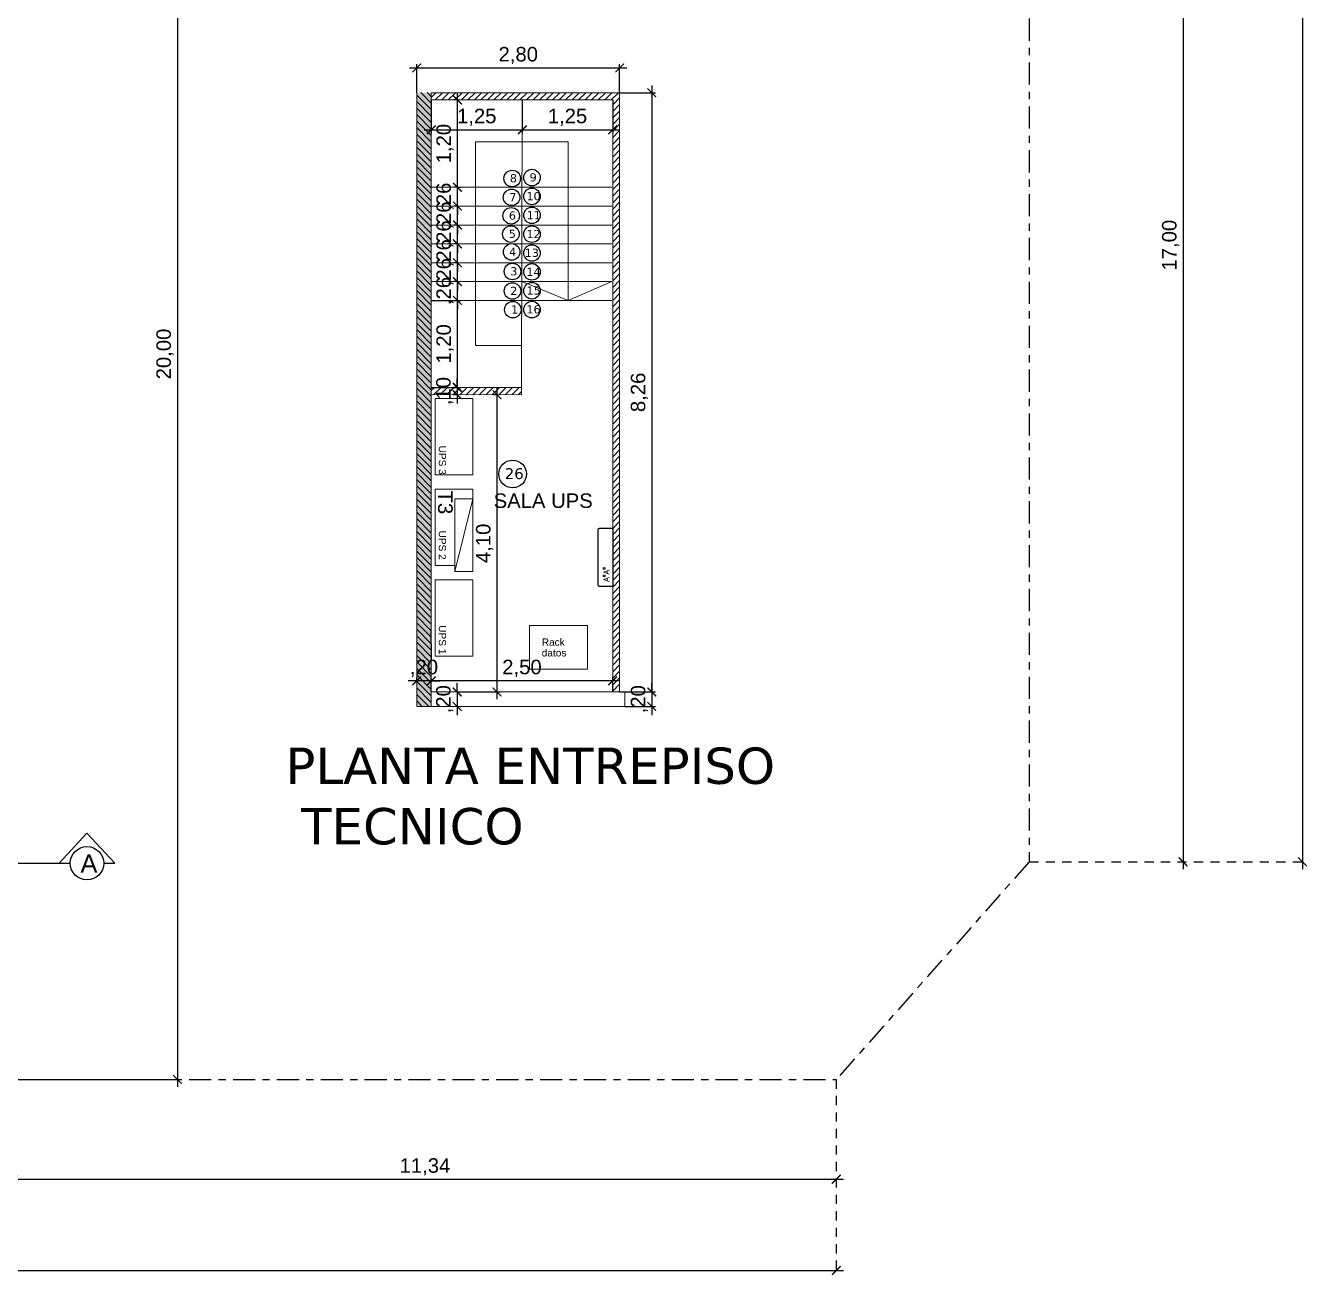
# Model space of a CAD drawing. Header units: metres. Extents: x 1166 to 1459, y -137 to 62.
# Drawn here: x 1323.34 to 1341.01, y -40.62 to -23.39 of the extents above; entities that cross this region are included whole.
import ezdxf

# ---------------------------------------------------------------- set-up
doc = ezdxf.new("R2010")
doc.units = ezdxf.units.M
doc.header["$LTSCALE"] = 0.508
doc.header["$PDMODE"] = 1
doc.header["$PDSIZE"] = -2
doc.linetypes.add('ACAD_ISO10W100', pattern=[18, 12, -3, 0, -3])
doc.linetypes.add('HIDDEN', pattern=[0.375, 0.25, -0.125])
doc.layers.get('0').update_dxf_attribs({"color": 9})
doc.layers.get('Defpoints').update_dxf_attribs({"color": 9})
for name, color, linetype in [('1-EJES', 9, 'ACAD_ISO10W100'), ('2-Corte', 9, 'Continuous'), ('2-texto', 9, 'Continuous'), ('3-muros', 9, 'Continuous'), ('3-tabiques', 9, 'Continuous'), ('3-VISTA', 9, 'Continuous'), ('4-carpinterias', 9, 'Continuous'), ('8-cotas-100', 9, 'Continuous'), ('9-Hatch', 9, 'Continuous'), ('a-aacond', 9, 'Continuous'), ('arq mobiliario 0.9', 9, 'Continuous'), ('instalación', 9, 'Continuous')]:
    doc.layers.add(name, color=color, linetype=linetype)
doc.styles.add('ARIAL', font='arial.ttf', dxfattribs={"width": 1.15, "oblique": 10})
doc.styles.add('ROMANS', font='romans')
doc.styles.add('swiss', font='swissel.ttf')
doc.dimstyles.new('dim-100', dxfattribs={"dimtxt": 0.2, "dimasz": 0.12, "dimexe": 0.05, "dimexo": 0, "dimgap": 0.05, "dimtad": 1, "dimzin": 4, "dimtxsty": 'swiss', "dimblk": 'ARCHTICK', "dimcen": 0.5, "dimdle": 0.1, "dimclrd": 256, "dimclre": 252, "dimclrt": 256, "dimadec": 0, "dimazin": 0, "dimtfac": 1, "dimtix": 1, "dimtmove": 2, "dimatfit": 3, "dimldrblk": 'OPEN30', "dimfxl": 0.05, "dimtolj": 1, "dimtzin": 0, "dimarcsym": 0})
pattern_1 = [(45, (48.577096, -38.60829), (-0.0449012806, 0.0449012806), [])]

# ---------------------------------------------------------------- blocks, each defined once
blk = doc.blocks.new('_ARCHTICK')
at = {"color": 0, "linetype": 'ByBlock', "const_width": 0.15}
blk.add_lwpolyline([(-0.5, -0.5), (0.5, 0.5)], dxfattribs=at)
blk = doc.blocks.new('*D19')
at = {"layer": '8-cotas-100', "linetype": 'Continuous', "lineweight": -2, "transparency": 16777216}
blk.add_line((1325.432, -17.817), (1325.432, -38.017), dxfattribs=at)
at = {"layer": '8-cotas-100', "color": 252, "linetype": 'Continuous', "lineweight": -2, "transparency": 16777216}
for p, q in [((1323.174, -17.917), (1325.482, -17.917)), ((1323.174, -37.917), (1325.482, -37.917))]:
    blk.add_line(p, q, dxfattribs=at)
at = {"layer": 'Defpoints', "color": 0, "linetype": 'Continuous', "transparency": 16777216}
for p in [(1323.174, -17.917), (1323.174, -37.917), (1325.432, -37.917)]:
    blk.add_point(p, dxfattribs=at)
at = {"layer": '8-cotas-100', "linetype": 'Continuous', "lineweight": -2, "transparency": 16777216, "xscale": 0.12, "yscale": 0.12, "zscale": 0.12}
for p, rotation in [((1325.432, -17.917), 90), ((1325.432, -37.917), 270)]:
    blk.add_blockref('_ARCHTICK', p, dxfattribs=dict(at, rotation=rotation))
at = {"layer": '8-cotas-100', "linetype": 'Continuous', "lineweight": 0, "transparency": 16777216, "insert": (1325.26, -27.917), "char_height": 0.2, "attachment_point": 5, "rotation": 90, "style": 'swiss'}
blk.add_mtext('\\A1;20,00', dxfattribs=at)
blk = doc.blocks.new('_Open30')
at = {"color": 0, "linetype": 'ByBlock', "lineweight": -2}
for p, q in [((-1, 0.27), (0, 0)), ((0, 0), (-1, -0.27)), ((0, 0), (-1, 0))]:
    blk.add_line(p, q, dxfattribs=at)
blk = doc.blocks.new('*D200')
at = {"layer": '8-cotas-100', "linetype": 'Continuous', "lineweight": -2, "transparency": 16777216}
blk.add_line((1339.295, -17.817), (1339.295, -35.017), dxfattribs=at)
at = {"layer": '8-cotas-100', "color": 252, "linetype": 'HIDDEN', "lineweight": -2, "transparency": 16777216}
for p, q in [((1337.194, -17.917), (1339.345, -17.917)), ((1337.174, -34.917), (1339.345, -34.917))]:
    blk.add_line(p, q, dxfattribs=at)
at = {"layer": 'Defpoints', "color": 0, "linetype": 'Continuous', "transparency": 16777216}
for p in [(1337.194, -17.917), (1337.174, -34.917), (1339.295, -34.917)]:
    blk.add_point(p, dxfattribs=at)
at = {"layer": '8-cotas-100', "linetype": 'Continuous', "lineweight": -2, "transparency": 16777216, "xscale": 0.12, "yscale": 0.12, "zscale": 0.12}
for p, rotation in [((1339.295, -17.917), 90), ((1339.295, -34.917), 270)]:
    blk.add_blockref('_ARCHTICK', p, dxfattribs=dict(at, rotation=rotation))
at = {"layer": '8-cotas-100', "linetype": 'Continuous', "lineweight": 0, "transparency": 16777216, "insert": (1339.123, -26.417), "char_height": 0.2, "attachment_point": 5, "rotation": 90, "style": 'swiss'}
blk.add_mtext('\\A1;17,00', dxfattribs=at)
blk = doc.blocks.new('*D211')
at = {"layer": '8-cotas-100', "color": 252, "linetype": 'HIDDEN', "lineweight": -2, "transparency": 16777216}
for p, q in [((1323.174, -37.917), (1323.174, -39.343)), ((1334.514, -37.917), (1334.514, -39.343))]:
    blk.add_line(p, q, dxfattribs=at)
at = {"layer": '8-cotas-100', "linetype": 'Continuous', "lineweight": -2, "transparency": 16777216}
blk.add_line((1323.074, -39.293), (1334.614, -39.293), dxfattribs=at)
at = {"layer": 'Defpoints', "color": 0, "linetype": 'Continuous', "transparency": 16777216}
for p in [(1323.174, -37.917), (1334.514, -37.917), (1334.514, -39.293)]:
    blk.add_point(p, dxfattribs=at)
at = {"layer": '8-cotas-100', "linetype": 'Continuous', "lineweight": -2, "transparency": 16777216, "xscale": 0.12, "yscale": 0.12, "zscale": 0.12, "rotation": 180}
blk.add_blockref('_ARCHTICK', (1323.174, -39.293), dxfattribs=at)
at = {"layer": '8-cotas-100', "linetype": 'Continuous', "lineweight": -2, "transparency": 16777216, "xscale": 0.12, "yscale": 0.12, "zscale": 0.12}
blk.add_blockref('_ARCHTICK', (1334.514, -39.293), dxfattribs=at)
at = {"layer": '8-cotas-100', "linetype": 'Continuous', "lineweight": 0, "transparency": 16777216, "insert": (1328.844, -39.122), "char_height": 0.2, "attachment_point": 5, "style": 'swiss'}
blk.add_mtext('\\A1;11,34', dxfattribs=at)
blk = doc.blocks.new('*D275')
at = {"layer": '8-cotas-100', "color": 252, "linetype": 'HIDDEN', "lineweight": -2, "transparency": 16777216}
for p, q in [((1239.593, -37.917), (1239.593, -40.601)), ((1334.514, -37.917), (1334.514, -40.601))]:
    blk.add_line(p, q, dxfattribs=at)
at = {"layer": '8-cotas-100', "lineweight": -2, "transparency": 16777216}
blk.add_line((1239.493, -40.551), (1334.614, -40.551), dxfattribs=at)
at = {"layer": 'Defpoints', "color": 0, "transparency": 16777216}
for p in [(1239.593, -37.917), (1334.514, -37.917), (1334.514, -40.551)]:
    blk.add_point(p, dxfattribs=at)
at = {"layer": '8-cotas-100', "lineweight": -2, "transparency": 16777216, "xscale": 0.12, "yscale": 0.12, "zscale": 0.12, "rotation": 180}
blk.add_blockref('_ARCHTICK', (1239.593, -40.551), dxfattribs=at)
at = {"layer": '8-cotas-100', "lineweight": -2, "transparency": 16777216, "xscale": 0.12, "yscale": 0.12, "zscale": 0.12}
blk.add_blockref('_ARCHTICK', (1334.514, -40.551), dxfattribs=at)
at = {"layer": '8-cotas-100', "lineweight": 0, "transparency": 16777216, "insert": (1287.053, -40.379), "char_height": 0.2, "attachment_point": 5, "style": 'swiss'}
blk.add_mtext('\\A1;94,92', dxfattribs=at)
blk = doc.blocks.new('*D312')
at = {"layer": '8-cotas-100', "lineweight": -2, "transparency": 16777216}
blk.add_line((1331.532, -32.422), (1328.831, -32.422), dxfattribs=at)
at = {"layer": '8-cotas-100', "color": 252, "lineweight": -2, "transparency": 16777216}
for p, q in [((1328.931, -32.576), (1328.931, -32.372)), ((1331.432, -32.576), (1331.432, -32.372))]:
    blk.add_line(p, q, dxfattribs=at)
at = {"layer": 'Defpoints', "color": 0, "transparency": 16777216}
for p in [(1328.931, -32.422), (1328.931, -32.576), (1331.432, -32.576)]:
    blk.add_point(p, dxfattribs=at)
at = {"layer": '8-cotas-100', "lineweight": -2, "transparency": 16777216, "xscale": 0.12, "yscale": 0.12, "zscale": 0.12, "rotation": 180}
blk.add_blockref('_ARCHTICK', (1328.931, -32.422), dxfattribs=at)
at = {"layer": '8-cotas-100', "lineweight": -2, "transparency": 16777216, "xscale": 0.12, "yscale": 0.12, "zscale": 0.12}
blk.add_blockref('_ARCHTICK', (1331.432, -32.422), dxfattribs=at)
at = {"layer": '8-cotas-100', "lineweight": 0, "transparency": 16777216, "insert": (1330.181, -32.25), "char_height": 0.2, "attachment_point": 5, "style": 'swiss'}
blk.add_mtext('\\A1;2,50', dxfattribs=at)
blk = doc.blocks.new('*D313')
at = {"layer": '3-VISTA', "lineweight": -2, "transparency": 16777216}
for p, q in [((1328.731, -32.422), (1328.611, -32.422)), ((1328.931, -32.422), (1328.731, -32.422)), ((1328.931, -32.422), (1329.051, -32.422))]:
    blk.add_line(p, q, dxfattribs=at)
at = {"layer": '3-VISTA', "color": 252, "lineweight": -2, "transparency": 16777216}
for p, q in [((1328.731, -32.422), (1328.731, -32.372)), ((1328.931, -32.422), (1328.931, -32.372))]:
    blk.add_line(p, q, dxfattribs=at)
at = {"layer": 'Defpoints', "color": 0, "transparency": 16777216}
for p in [(1328.731, -32.422), (1328.731, -32.422), (1328.931, -32.422)]:
    blk.add_point(p, dxfattribs=at)
at = {"layer": '3-VISTA', "lineweight": -2, "transparency": 16777216, "xscale": 0.12, "yscale": 0.12, "zscale": 0.12}
blk.add_blockref('_ARCHTICK', (1328.731, -32.422), dxfattribs=at)
at = {"layer": '3-VISTA', "lineweight": -2, "transparency": 16777216, "xscale": 0.12, "yscale": 0.12, "zscale": 0.12, "rotation": 180}
blk.add_blockref('_ARCHTICK', (1328.931, -32.422), dxfattribs=at)
at = {"layer": '3-VISTA', "lineweight": 0, "transparency": 16777216, "insert": (1328.831, -32.25), "char_height": 0.2, "attachment_point": 5, "style": 'swiss'}
blk.add_mtext('\\A1;,20', dxfattribs=at)
blk = doc.blocks.new('*D329')
at = {"layer": '8-cotas-100', "color": 252, "lineweight": -2, "transparency": 16777216}
for p, q in [((1331.528, -24.316), (1332.021, -24.316)), ((1331.529, -32.576), (1332.021, -32.576))]:
    blk.add_line(p, q, dxfattribs=at)
at = {"layer": '8-cotas-100', "lineweight": -2, "transparency": 16777216}
blk.add_line((1331.971, -24.216), (1331.971, -32.676), dxfattribs=at)
at = {"layer": 'Defpoints', "color": 0, "transparency": 16777216}
for p in [(1331.528, -24.316), (1331.529, -32.576), (1331.971, -32.576)]:
    blk.add_point(p, dxfattribs=at)
at = {"layer": '8-cotas-100', "lineweight": -2, "transparency": 16777216, "xscale": 0.12, "yscale": 0.12, "zscale": 0.12}
for p, rotation in [((1331.971, -24.316), 90), ((1331.971, -32.576), 270)]:
    blk.add_blockref('_ARCHTICK', p, dxfattribs=dict(at, rotation=rotation))
at = {"layer": '8-cotas-100', "transparency": 16777216, "insert": (1331.8, -28.446), "char_height": 0.2, "attachment_point": 5, "rotation": 90, "style": 'swiss'}
blk.add_mtext('\\A1;8,26', dxfattribs=at)
blk = doc.blocks.new('*D330')
at = {"layer": '8-cotas-100', "lineweight": -2, "transparency": 16777216}
for p, q in [((1331.971, -32.576), (1331.971, -32.456)), ((1331.971, -32.576), (1331.971, -32.776)), ((1331.971, -32.776), (1331.971, -32.896))]:
    blk.add_line(p, q, dxfattribs=at)
at = {"layer": '8-cotas-100', "color": 252, "lineweight": -2, "transparency": 16777216}
for p, q in [((1331.601, -32.576), (1332.021, -32.576)), ((1331.601, -32.776), (1332.021, -32.776))]:
    blk.add_line(p, q, dxfattribs=at)
at = {"layer": 'Defpoints', "color": 0, "transparency": 16777216}
for p in [(1331.601, -32.576), (1331.601, -32.776), (1331.971, -32.776)]:
    blk.add_point(p, dxfattribs=at)
at = {"layer": '8-cotas-100', "lineweight": -2, "transparency": 16777216, "xscale": 0.12, "yscale": 0.12, "zscale": 0.12}
for p, rotation in [((1331.971, -32.576), 270), ((1331.971, -32.776), 90)]:
    blk.add_blockref('_ARCHTICK', p, dxfattribs=dict(at, rotation=rotation))
at = {"layer": '8-cotas-100', "transparency": 16777216, "insert": (1331.8, -32.676), "char_height": 0.2, "attachment_point": 5, "rotation": 90, "style": 'swiss'}
blk.add_mtext('\\A1;,20', dxfattribs=at)
blk = doc.blocks.new('SPLIT')
blk.add_lwpolyline([(-0.015, -0.35), (-0.185, -0.35, -0.414214), (-0.2, -0.335), (-0.2, 0.435, -0.414214), (-0.185, 0.45), (-0.015, 0.45, -0.414214), (0, 0.435), (0, -0.335, -0.414214)], format="xyb", close=True)
at = {"color": 2, "style": 'ROMANS'}
blk.add_text('A%%DA%%D', height=0.08, rotation=90, dxfattribs=at).set_placement((-0.051, -0.288))
blk = doc.blocks.new('*D342')
at = {"layer": '8-cotas-100', "color": 252, "lineweight": -2, "transparency": 16777216}
for p, q in [((1328.931, -24.415), (1328.931, -24.877)), ((1330.186, -24.416), (1330.186, -24.877))]:
    blk.add_line(p, q, dxfattribs=at)
at = {"layer": '8-cotas-100', "lineweight": -2, "transparency": 16777216}
blk.add_line((1328.831, -24.827), (1330.286, -24.827), dxfattribs=at)
at = {"layer": 'Defpoints', "color": 0, "transparency": 16777216}
for p in [(1328.931, -24.415), (1330.186, -24.416), (1330.186, -24.827)]:
    blk.add_point(p, dxfattribs=at)
at = {"layer": '8-cotas-100', "lineweight": -2, "transparency": 16777216, "xscale": 0.12, "yscale": 0.12, "zscale": 0.12, "rotation": 180}
blk.add_blockref('_ARCHTICK', (1328.931, -24.827), dxfattribs=at)
at = {"layer": '8-cotas-100', "lineweight": -2, "transparency": 16777216, "xscale": 0.12, "yscale": 0.12, "zscale": 0.12}
blk.add_blockref('_ARCHTICK', (1330.186, -24.827), dxfattribs=at)
at = {"layer": '8-cotas-100', "transparency": 16777216, "insert": (1329.558, -24.655), "char_height": 0.2, "attachment_point": 5, "style": 'swiss'}
blk.add_mtext('\\A1;1,25', dxfattribs=at)
blk = doc.blocks.new('*D343')
at = {"layer": '8-cotas-100', "color": 252, "lineweight": -2, "transparency": 16777216}
for p, q in [((1330.186, -24.416), (1330.186, -24.877)), ((1331.432, -24.415), (1331.432, -24.877))]:
    blk.add_line(p, q, dxfattribs=at)
at = {"layer": '8-cotas-100', "lineweight": -2, "transparency": 16777216}
blk.add_line((1330.086, -24.827), (1331.532, -24.827), dxfattribs=at)
at = {"layer": 'Defpoints', "color": 0, "transparency": 16777216}
for p in [(1330.186, -24.416), (1331.432, -24.415), (1331.432, -24.827)]:
    blk.add_point(p, dxfattribs=at)
at = {"layer": '8-cotas-100', "lineweight": -2, "transparency": 16777216, "xscale": 0.12, "yscale": 0.12, "zscale": 0.12, "rotation": 180}
blk.add_blockref('_ARCHTICK', (1330.186, -24.827), dxfattribs=at)
at = {"layer": '8-cotas-100', "lineweight": -2, "transparency": 16777216, "xscale": 0.12, "yscale": 0.12, "zscale": 0.12}
blk.add_blockref('_ARCHTICK', (1331.432, -24.827), dxfattribs=at)
at = {"layer": '8-cotas-100', "transparency": 16777216, "insert": (1330.809, -24.655), "char_height": 0.2, "attachment_point": 5, "style": 'swiss'}
blk.add_mtext('\\A1;1,25', dxfattribs=at)
blk = doc.blocks.new('*D344')
at = {"layer": '8-cotas-100', "color": 252, "lineweight": -2, "transparency": 16777216}
for p, q in [((1328.931, -27.179), (1329.342, -27.179)), ((1328.931, -28.377), (1329.342, -28.377))]:
    blk.add_line(p, q, dxfattribs=at)
at = {"layer": '8-cotas-100', "lineweight": -2, "transparency": 16777216}
blk.add_line((1329.292, -28.477), (1329.292, -27.079), dxfattribs=at)
at = {"layer": 'Defpoints', "color": 0, "transparency": 16777216}
for p in [(1328.931, -27.179), (1329.292, -27.179), (1328.931, -28.377)]:
    blk.add_point(p, dxfattribs=at)
at = {"layer": '8-cotas-100', "lineweight": -2, "transparency": 16777216, "xscale": 0.12, "yscale": 0.12, "zscale": 0.12}
for p, rotation in [((1329.292, -27.179), 90), ((1329.292, -28.377), 270)]:
    blk.add_blockref('_ARCHTICK', p, dxfattribs=dict(at, rotation=rotation))
at = {"layer": '8-cotas-100', "transparency": 16777216, "insert": (1329.12, -27.778), "char_height": 0.2, "attachment_point": 5, "rotation": 90, "style": 'swiss'}
blk.add_mtext('\\A1;1,20', dxfattribs=at)
blk = doc.blocks.new('*D345')
at = {"layer": '8-cotas-100', "lineweight": -2, "transparency": 16777216}
for p, q in [((1329.292, -26.919), (1329.292, -26.799)), ((1329.292, -27.179), (1329.292, -26.919)), ((1329.292, -27.179), (1329.292, -27.299))]:
    blk.add_line(p, q, dxfattribs=at)
at = {"layer": '8-cotas-100', "color": 252, "lineweight": -2, "transparency": 16777216}
for p, q in [((1329.292, -26.919), (1329.242, -26.919)), ((1328.931, -27.179), (1329.342, -27.179))]:
    blk.add_line(p, q, dxfattribs=at)
at = {"layer": 'Defpoints', "color": 0, "transparency": 16777216}
for p in [(1329.292, -26.919), (1329.292, -26.919), (1328.931, -27.179)]:
    blk.add_point(p, dxfattribs=at)
at = {"layer": '8-cotas-100', "lineweight": -2, "transparency": 16777216, "xscale": 0.12, "yscale": 0.12, "zscale": 0.12}
for p, rotation in [((1329.292, -26.919), 270), ((1329.292, -27.179), 90)]:
    blk.add_blockref('_ARCHTICK', p, dxfattribs=dict(at, rotation=rotation))
at = {"layer": '8-cotas-100', "transparency": 16777216, "insert": (1329.12, -27.049), "char_height": 0.2, "attachment_point": 5, "rotation": 90, "style": 'swiss'}
blk.add_mtext('\\A1;,26', dxfattribs=at)
blk = doc.blocks.new('*D346')
at = {"layer": '8-cotas-100', "color": 252, "lineweight": -2, "transparency": 16777216}
for p, q in [((1329.292, -26.659), (1329.242, -26.659)), ((1329.292, -26.919), (1329.242, -26.919))]:
    blk.add_line(p, q, dxfattribs=at)
at = {"layer": '8-cotas-100', "lineweight": -2, "transparency": 16777216}
for p, q in [((1329.292, -26.659), (1329.292, -26.539)), ((1329.292, -26.919), (1329.292, -26.659)), ((1329.292, -26.919), (1329.292, -27.039))]:
    blk.add_line(p, q, dxfattribs=at)
at = {"layer": 'Defpoints', "color": 0, "transparency": 16777216}
for p in [(1329.292, -26.659), (1329.292, -26.659), (1329.292, -26.919)]:
    blk.add_point(p, dxfattribs=at)
at = {"layer": '8-cotas-100', "lineweight": -2, "transparency": 16777216, "xscale": 0.12, "yscale": 0.12, "zscale": 0.12}
for p, rotation in [((1329.292, -26.659), 270), ((1329.292, -26.919), 90)]:
    blk.add_blockref('_ARCHTICK', p, dxfattribs=dict(at, rotation=rotation))
at = {"layer": '8-cotas-100', "transparency": 16777216, "insert": (1329.12, -26.789), "char_height": 0.2, "attachment_point": 5, "rotation": 90, "style": 'swiss'}
blk.add_mtext('\\A1;,26', dxfattribs=at)
blk = doc.blocks.new('*D347')
at = {"layer": '8-cotas-100', "lineweight": -2, "transparency": 16777216}
for p, q in [((1329.292, -26.399), (1329.292, -26.279)), ((1329.292, -26.659), (1329.292, -26.399)), ((1329.292, -26.659), (1329.292, -26.779))]:
    blk.add_line(p, q, dxfattribs=at)
at = {"layer": '8-cotas-100', "color": 252, "lineweight": -2, "transparency": 16777216}
for p, q in [((1329.292, -26.399), (1329.242, -26.399)), ((1329.292, -26.659), (1329.242, -26.659))]:
    blk.add_line(p, q, dxfattribs=at)
at = {"layer": 'Defpoints', "color": 0, "transparency": 16777216}
for p in [(1329.292, -26.399), (1329.292, -26.399), (1329.292, -26.659)]:
    blk.add_point(p, dxfattribs=at)
at = {"layer": '8-cotas-100', "lineweight": -2, "transparency": 16777216, "xscale": 0.12, "yscale": 0.12, "zscale": 0.12}
for p, rotation in [((1329.292, -26.399), 270), ((1329.292, -26.659), 90)]:
    blk.add_blockref('_ARCHTICK', p, dxfattribs=dict(at, rotation=rotation))
at = {"layer": '8-cotas-100', "transparency": 16777216, "insert": (1329.12, -26.529), "char_height": 0.2, "attachment_point": 5, "rotation": 90, "style": 'swiss'}
blk.add_mtext('\\A1;,26', dxfattribs=at)
blk = doc.blocks.new('*D348')
at = {"layer": '8-cotas-100', "color": 252, "lineweight": -2, "transparency": 16777216}
for p, q in [((1329.292, -26.139), (1329.242, -26.139)), ((1329.292, -26.399), (1329.242, -26.399))]:
    blk.add_line(p, q, dxfattribs=at)
at = {"layer": '8-cotas-100', "lineweight": -2, "transparency": 16777216}
for p, q in [((1329.292, -26.139), (1329.292, -26.019)), ((1329.292, -26.399), (1329.292, -26.139)), ((1329.292, -26.399), (1329.292, -26.519))]:
    blk.add_line(p, q, dxfattribs=at)
at = {"layer": 'Defpoints', "color": 0, "transparency": 16777216}
for p in [(1329.292, -26.139), (1329.292, -26.139), (1329.292, -26.399)]:
    blk.add_point(p, dxfattribs=at)
at = {"layer": '8-cotas-100', "lineweight": -2, "transparency": 16777216, "xscale": 0.12, "yscale": 0.12, "zscale": 0.12}
for p, rotation in [((1329.292, -26.139), 270), ((1329.292, -26.399), 90)]:
    blk.add_blockref('_ARCHTICK', p, dxfattribs=dict(at, rotation=rotation))
at = {"layer": '8-cotas-100', "transparency": 16777216, "insert": (1329.12, -26.269), "char_height": 0.2, "attachment_point": 5, "rotation": 90, "style": 'swiss'}
blk.add_mtext('\\A1;,26', dxfattribs=at)
blk = doc.blocks.new('*D349')
at = {"layer": '8-cotas-100', "lineweight": -2, "transparency": 16777216}
for p, q in [((1329.292, -25.879), (1329.292, -25.759)), ((1329.292, -26.139), (1329.292, -25.879)), ((1329.292, -26.139), (1329.292, -26.259))]:
    blk.add_line(p, q, dxfattribs=at)
at = {"layer": '8-cotas-100', "color": 252, "lineweight": -2, "transparency": 16777216}
for p, q in [((1329.292, -25.879), (1329.242, -25.879)), ((1329.292, -26.139), (1329.242, -26.139))]:
    blk.add_line(p, q, dxfattribs=at)
at = {"layer": 'Defpoints', "color": 0, "transparency": 16777216}
for p in [(1329.292, -25.879), (1329.292, -25.879), (1329.292, -26.139)]:
    blk.add_point(p, dxfattribs=at)
at = {"layer": '8-cotas-100', "lineweight": -2, "transparency": 16777216, "xscale": 0.12, "yscale": 0.12, "zscale": 0.12}
for p, rotation in [((1329.292, -25.879), 270), ((1329.292, -26.139), 90)]:
    blk.add_blockref('_ARCHTICK', p, dxfattribs=dict(at, rotation=rotation))
at = {"layer": '8-cotas-100', "transparency": 16777216, "insert": (1329.12, -26.009), "char_height": 0.2, "attachment_point": 5, "rotation": 90, "style": 'swiss'}
blk.add_mtext('\\A1;,26', dxfattribs=at)
blk = doc.blocks.new('*D350')
at = {"layer": '8-cotas-100', "color": 252, "lineweight": -2, "transparency": 16777216}
for p, q in [((1329.292, -25.619), (1329.242, -25.619)), ((1329.292, -25.879), (1329.242, -25.879))]:
    blk.add_line(p, q, dxfattribs=at)
at = {"layer": '8-cotas-100', "lineweight": -2, "transparency": 16777216}
for p, q in [((1329.292, -25.619), (1329.292, -25.499)), ((1329.292, -25.879), (1329.292, -25.619)), ((1329.292, -25.879), (1329.292, -25.999))]:
    blk.add_line(p, q, dxfattribs=at)
at = {"layer": 'Defpoints', "color": 0, "transparency": 16777216}
for p in [(1329.292, -25.619), (1329.292, -25.619), (1329.292, -25.879)]:
    blk.add_point(p, dxfattribs=at)
at = {"layer": '8-cotas-100', "lineweight": -2, "transparency": 16777216, "xscale": 0.12, "yscale": 0.12, "zscale": 0.12}
for p, rotation in [((1329.292, -25.619), 270), ((1329.292, -25.879), 90)]:
    blk.add_blockref('_ARCHTICK', p, dxfattribs=dict(at, rotation=rotation))
at = {"layer": '8-cotas-100', "transparency": 16777216, "insert": (1329.12, -25.749), "char_height": 0.2, "attachment_point": 5, "rotation": 90, "style": 'swiss'}
blk.add_mtext('\\A1;,26', dxfattribs=at)
blk = doc.blocks.new('*D351')
at = {"layer": '8-cotas-100', "lineweight": -2, "transparency": 16777216}
blk.add_line((1329.292, -25.719), (1329.292, -24.315), dxfattribs=at)
at = {"layer": '8-cotas-100', "color": 252, "lineweight": -2, "transparency": 16777216}
for p, q in [((1329.292, -24.415), (1329.242, -24.415)), ((1329.292, -25.619), (1329.342, -25.619))]:
    blk.add_line(p, q, dxfattribs=at)
at = {"layer": 'Defpoints', "color": 0, "transparency": 16777216}
for p in [(1329.292, -24.415), (1329.292, -24.415), (1329.292, -25.619)]:
    blk.add_point(p, dxfattribs=at)
at = {"layer": '8-cotas-100', "lineweight": -2, "transparency": 16777216, "xscale": 0.12, "yscale": 0.12, "zscale": 0.12}
for p, rotation in [((1329.292, -24.415), 90), ((1329.292, -25.619), 270)]:
    blk.add_blockref('_ARCHTICK', p, dxfattribs=dict(at, rotation=rotation))
at = {"layer": '8-cotas-100', "transparency": 16777216, "insert": (1329.12, -25.017), "char_height": 0.2, "attachment_point": 5, "rotation": 90, "style": 'swiss'}
blk.add_mtext('\\A1;1,20', dxfattribs=at)
blk = doc.blocks.new('*D352')
at = {"layer": '8-cotas-100', "lineweight": -2, "transparency": 16777216}
for p, q in [((1329.288, -28.378), (1329.288, -28.258)), ((1329.288, -28.378), (1329.288, -28.478)), ((1329.288, -28.478), (1329.288, -28.598))]:
    blk.add_line(p, q, dxfattribs=at)
at = {"layer": '8-cotas-100', "color": 252, "lineweight": -2, "transparency": 16777216}
for p, q in [((1329.288, -28.378), (1329.238, -28.378)), ((1329.288, -28.478), (1329.238, -28.478))]:
    blk.add_line(p, q, dxfattribs=at)
at = {"layer": 'Defpoints', "color": 0, "transparency": 16777216}
for p in [(1329.288, -28.378), (1329.288, -28.478), (1329.288, -28.478)]:
    blk.add_point(p, dxfattribs=at)
at = {"layer": '8-cotas-100', "lineweight": -2, "transparency": 16777216, "xscale": 0.12, "yscale": 0.12, "zscale": 0.12}
for p, rotation in [((1329.288, -28.378), 270), ((1329.288, -28.478), 90)]:
    blk.add_blockref('_ARCHTICK', p, dxfattribs=dict(at, rotation=rotation))
at = {"layer": '8-cotas-100', "transparency": 16777216, "insert": (1329.116, -28.428), "char_height": 0.2, "attachment_point": 5, "rotation": 90, "style": 'swiss'}
blk.add_mtext('\\A1;,10', dxfattribs=at)
blk = doc.blocks.new('*D353')
at = {"layer": '8-cotas-100', "lineweight": -2, "transparency": 16777216}
blk.add_line((1329.837, -28.378), (1329.837, -32.676), dxfattribs=at)
at = {"layer": '8-cotas-100', "color": 252, "lineweight": -2, "transparency": 16777216}
for p, q in [((1329.837, -28.478), (1329.787, -28.478)), ((1329.288, -32.576), (1329.887, -32.576))]:
    blk.add_line(p, q, dxfattribs=at)
at = {"layer": 'Defpoints', "color": 0, "transparency": 16777216}
for p in [(1329.837, -28.478), (1329.288, -32.576), (1329.837, -32.576)]:
    blk.add_point(p, dxfattribs=at)
at = {"layer": '8-cotas-100', "lineweight": -2, "transparency": 16777216, "xscale": 0.12, "yscale": 0.12, "zscale": 0.12}
for p, rotation in [((1329.837, -28.478), 90), ((1329.837, -32.576), 270)]:
    blk.add_blockref('_ARCHTICK', p, dxfattribs=dict(at, rotation=rotation))
at = {"layer": '8-cotas-100', "transparency": 16777216, "insert": (1329.666, -30.527), "char_height": 0.2, "attachment_point": 5, "rotation": 90, "style": 'swiss'}
blk.add_mtext('\\A1;4,10', dxfattribs=at)
blk = doc.blocks.new('*D354')
at = {"layer": '8-cotas-100', "lineweight": -2, "transparency": 16777216}
for p, q in [((1329.288, -32.576), (1329.288, -32.456)), ((1329.288, -32.576), (1329.288, -32.776)), ((1329.288, -32.776), (1329.288, -32.896))]:
    blk.add_line(p, q, dxfattribs=at)
at = {"layer": '8-cotas-100', "color": 252, "lineweight": -2, "transparency": 16777216}
for p, q in [((1329.288, -32.576), (1329.338, -32.576)), ((1329.288, -32.776), (1329.338, -32.776))]:
    blk.add_line(p, q, dxfattribs=at)
at = {"layer": 'Defpoints', "color": 0, "transparency": 16777216}
for p in [(1329.288, -32.576), (1329.288, -32.776), (1329.288, -32.776)]:
    blk.add_point(p, dxfattribs=at)
at = {"layer": '8-cotas-100', "lineweight": -2, "transparency": 16777216, "xscale": 0.12, "yscale": 0.12, "zscale": 0.12}
for p, rotation in [((1329.288, -32.576), 270), ((1329.288, -32.776), 90)]:
    blk.add_blockref('_ARCHTICK', p, dxfattribs=dict(at, rotation=rotation))
at = {"layer": '8-cotas-100', "transparency": 16777216, "insert": (1329.116, -32.676), "char_height": 0.2, "attachment_point": 5, "rotation": 90, "style": 'swiss'}
blk.add_mtext('\\A1;,20', dxfattribs=at)
blk = doc.blocks.new('*D355')
at = {"layer": '8-cotas-100', "lineweight": -2, "transparency": 16777216}
blk.add_line((1328.631, -23.974), (1331.628, -23.974), dxfattribs=at)
at = {"layer": '8-cotas-100', "color": 252, "lineweight": -2, "transparency": 16777216}
for p, q in [((1328.731, -24.316), (1328.731, -23.924)), ((1331.528, -24.316), (1331.528, -23.924))]:
    blk.add_line(p, q, dxfattribs=at)
at = {"layer": 'Defpoints', "color": 0, "transparency": 16777216}
for p in [(1331.528, -23.974), (1328.731, -24.316), (1331.528, -24.316)]:
    blk.add_point(p, dxfattribs=at)
at = {"layer": '8-cotas-100', "lineweight": -2, "transparency": 16777216, "xscale": 0.12, "yscale": 0.12, "zscale": 0.12, "rotation": 180}
blk.add_blockref('_ARCHTICK', (1328.731, -23.974), dxfattribs=at)
at = {"layer": '8-cotas-100', "lineweight": -2, "transparency": 16777216, "xscale": 0.12, "yscale": 0.12, "zscale": 0.12}
blk.add_blockref('_ARCHTICK', (1331.528, -23.974), dxfattribs=at)
at = {"layer": '8-cotas-100', "transparency": 16777216, "insert": (1330.13, -23.803), "char_height": 0.2, "attachment_point": 5, "style": 'swiss'}
blk.add_mtext('\\A1;2,80', dxfattribs=at)
blk = doc.blocks.new('*D543')
at = {"layer": '8-cotas-100', "lineweight": -2, "transparency": 16777216}
blk.add_line((1340.942, 2.183), (1340.942, -35.017), dxfattribs=at)
at = {"layer": '8-cotas-100', "color": 252, "linetype": 'HIDDEN', "lineweight": -2, "transparency": 16777216}
for p, q in [((1337.174, 2.083), (1340.992, 2.083)), ((1337.174, -34.917), (1340.992, -34.917))]:
    blk.add_line(p, q, dxfattribs=at)
at = {"layer": 'Defpoints', "color": 0, "transparency": 16777216}
for p in [(1337.174, 2.083), (1337.174, -34.917), (1340.942, -34.917)]:
    blk.add_point(p, dxfattribs=at)
at = {"layer": '8-cotas-100', "lineweight": -2, "transparency": 16777216, "xscale": 0.12, "yscale": 0.12, "zscale": 0.12}
for p, rotation in [((1340.942, 2.083), 90), ((1340.942, -34.917), 270)]:
    blk.add_blockref('_ARCHTICK', p, dxfattribs=dict(at, rotation=rotation))
at = {"layer": '8-cotas-100', "transparency": 16777216, "insert": (1340.77, -16.417), "char_height": 0.2, "attachment_point": 5, "rotation": 90, "style": 'swiss'}
blk.add_mtext('\\A1;37,00', dxfattribs=at)

msp = doc.modelspace()

# ---------------------------------------------------------------- hatches: boundary and pattern name
at = {"layer": '3-tabiques', "linetype": 'Continuous', "lineweight": 0}
h = msp.add_hatch(dxfattribs=at)
h.set_pattern_fill('ANSI31', color=256, scale=0.02)
h.set_pattern_definition(pattern_1)
h.paths.add_polyline_path([(1331.528, -24.316), (1328.931, -24.316), (1328.931, -24.415), (1331.432, -24.415), (1331.432, -32.576), (1331.528, -32.576)])
h = msp.add_hatch(dxfattribs=at)
h.set_pattern_fill('ANSI31', color=256, scale=0.02)
h.set_pattern_definition(pattern_1)
h.paths.add_polyline_path([(1330.177, -28.379), (1328.931, -28.377), (1328.931, -28.477), (1330.177, -28.479)])
at = {"layer": '3-VISTA', "lineweight": 0}
h = msp.add_hatch(dxfattribs=at)
h.set_pattern_fill('ANSI31', color=256, scale=0.02, angle=90)
h.set_pattern_definition([(135, (48.577096, -38.60829), (-0.0449012806, -0.0449012806), [])])
h.paths.add_polyline_path([(1328.931, -24.314), (1328.731, -24.314), (1328.731, -32.776), (1328.931, -32.776)])
at = {"layer": '9-Hatch', "lineweight": 0}
h = msp.add_hatch(color=256, dxfattribs=at)
h.dxf.hatch_style = 1
h.paths.add_polyline_path([(1328.931, -24.316), (1328.731, -24.316), (1328.731, -32.776), (1328.931, -32.776)])

# ---------------------------------------------------------------- linework, layer by layer
at = {"layer": '1-EJES', "linetype": 'ACAD_ISO10W100', "ltscale": 0.05}
for p, q in [((1337.174, -16.641), (1337.174, -34.917)), ((1337.174, -34.917), (1334.514, -37.917)), ((1323.174, -37.917), (1334.514, -37.917))]:
    msp.add_line(p, q, dxfattribs=at)
at = {"layer": '2-Corte'}
for p, q in [((1323.802, -34.937), (1324.185, -34.52)), ((1324.568, -34.937), (1324.185, -34.52)), ((1321.994, -34.937), (1323.878, -34.937)), ((1323.802, -34.937), (1323.955, -34.937)), ((1324.415, -34.937), (1324.568, -34.937))]:
    msp.add_line(p, q, dxfattribs=at)
msp.add_circle((1324.185, -34.937), 0.23, dxfattribs=at)
at = {"layer": '2-texto'}
for centre, radius in [((1330.047, -25.498), 0.114), ((1330.319, -25.485), 0.114), ((1330.038, -25.758), 0.114), ((1330.319, -25.745), 0.114), ((1330.033, -26.012), 0.114), ((1330.319, -26.005), 0.114), ((1330.029, -26.264), 0.114), ((1330.319, -26.265), 0.114), ((1330.039, -26.51), 0.114), ((1330.319, -26.525), 0.114), ((1330.05, -26.78), 0.114), ((1330.319, -26.785), 0.114), ((1330.05, -27.048), 0.114), ((1330.319, -27.045), 0.114), ((1330.055, -27.306), 0.114), ((1330.319, -27.305), 0.114), ((1330.052, -29.571), 0.19)]:
    msp.add_circle(centre, radius, dxfattribs=at)
at = {"layer": '3-muros', "linetype": 'Continuous', "lineweight": 0}
for p, q in [((1328.931, -32.576), (1331.601, -32.576)), ((1331.601, -32.576), (1331.601, -32.776)), ((1328.731, -32.776), (1331.601, -32.776))]:
    msp.add_line(p, q, dxfattribs=at)
at = {"layer": '3-tabiques', "linetype": 'Continuous', "lineweight": 0}
for p, q in [((1328.731, -32.776), (1328.731, -24.316)), ((1328.931, -32.776), (1328.931, -24.316)), ((1328.931, -24.316), (1331.528, -24.316)), ((1331.528, -24.316), (1331.528, -32.576)), ((1331.432, -24.415), (1328.931, -24.415)), ((1331.432, -24.415), (1331.432, -32.576)), ((1328.931, -28.377), (1330.177, -28.379)), ((1330.177, -28.379), (1330.177, -28.479)), ((1328.931, -28.477), (1330.177, -28.479))]:
    msp.add_line(p, q, dxfattribs=at)
at = {"layer": '4-carpinterias', "linetype": 'Continuous', "lineweight": 0}
for p, q in [((1330.177, -28.379), (1330.186, -24.416)), ((1330.176, -25.619), (1328.931, -25.619)), ((1331.422, -25.619), (1330.176, -25.619)), ((1330.176, -25.879), (1328.931, -25.879)), ((1331.422, -25.879), (1330.176, -25.879)), ((1330.176, -26.139), (1328.931, -26.139)), ((1331.422, -26.139), (1330.176, -26.139)), ((1330.176, -26.399), (1328.931, -26.399)), ((1331.422, -26.399), (1330.176, -26.399)), ((1330.176, -26.659), (1328.931, -26.659)), ((1331.422, -26.659), (1330.176, -26.659)), ((1330.176, -26.919), (1328.931, -26.919)), ((1331.422, -26.919), (1330.176, -26.919)), ((1330.176, -27.179), (1328.931, -27.179)), ((1331.422, -27.179), (1330.176, -27.179))]:
    msp.add_line(p, q, dxfattribs=at)
at = {"layer": '4-carpinterias', "linetype": 'Continuous', "lineweight": 0, "flags": 128}
msp.add_lwpolyline([(1330.18, -27.798), (1329.54, -27.798), (1329.54, -24.993), (1330.818, -24.993), (1330.818, -27.179), (1331.422, -26.919), (1330.818, -27.179), (1330.18, -26.919)], dxfattribs=at)
at = {"layer": 'arq mobiliario 0.9'}
for q in [(1328.931, -31.712), (1328.931, -32.126)]:
    msp.add_line((1328.931, -31.919), q, dxfattribs=at)
at = {"layer": 'instalación', "linetype": 'Continuous', "lineweight": 0}
msp.add_line((1329.256, -30.914), (1329.506, -29.914), dxfattribs=at)
for points in [[(1329.506, -29.581), (1329.506, -28.531), (1328.986, -28.531), (1328.986, -29.581)], [(1329.506, -32.081), (1329.506, -31.031), (1328.986, -31.031), (1328.986, -32.081)]]:
    msp.add_lwpolyline(points, close=True, dxfattribs=at)
for points in [[(1329.506, -30.831), (1329.506, -29.781), (1328.986, -29.781), (1328.986, -30.831), (1329.256, -30.831)], [(1329.256, -29.914), (1329.256, -30.914), (1329.506, -30.914), (1329.506, -29.914), (1329.256, -29.914)], [(1330.285, -31.66), (1331.085, -31.66), (1331.085, -32.26), (1330.285, -32.26), (1330.285, -31.66)]]:
    msp.add_lwpolyline(points, dxfattribs=at)

# ---------------------------------------------------------------- block references
at = {"layer": 'a-aacond'}
msp.add_blockref('SPLIT', (1331.434, -30.77), dxfattribs=at)

# ---------------------------------------------------------------- texts
at = {"layer": '2-Corte', "extrusion": (0, 0, -1), "insert": (1324.329, -35.066), "char_height": 0.25, "width": 1.27676, "attachment_point": 7, "text_direction": (-1, 0, 0), "style": 'swiss'}
msp.add_mtext('A', dxfattribs=at)
at = {"layer": '2-texto', "style": 'swiss'}
for s, insert, char_height, width, attachment_point in [('\\pi0.024319;{\\fVerdana|b0|i0|c0|p34;8}', (1329.99, -25.553), 0.1125, 0.12857, 7), ('\\pi0.02447;{\\fVerdana|b0|i0|c0|p34;9}', (1330.262, -25.54), 0.1125, 0.12857, 7), ('\\pi0.025792;{\\fVerdana|b0|i0|c0|p34;7}', (1329.981, -25.812), 0.1125, 0.12857, 7), ('\\pi-0.018483;{\\fVerdana|b0|i0|c0|p34;10}', (1330.262, -25.8), 0.1125, 0.12857, 7), ('\\pi0.02447;{\\fVerdana|b0|i0|c0|p34;6}', (1329.976, -26.067), 0.1125, 0.12857, 7), ('\\pi-0.015347;{\\fVerdana|b0|i0|c0|p34;11}', (1330.262, -26.06), 0.1125, 0.12857, 7), ('\\pi0.027643;{\\fVerdana|b0|i0|c0|p34;5}', (1329.972, -26.318), 0.1125, 0.12857, 7), ('\\pi-0.018558;{\\fVerdana|b0|i0|c0|p34;12}', (1330.262, -26.32), 0.1125, 0.12857, 7), ('\\pi0.02175;{\\fVerdana|b0|i0|c0|p34;4}', (1329.982, -26.565), 0.1125, 0.12857, 7), ('\\pi-0.042893;{\\fVerdana|b0|i0|c0|p34;13}', (1330.262, -26.58), 0.1125, 0.07832, 7), ('\\pi0.027228;{\\fVerdana|b0|i0|c0|p34;3}', (1329.993, -26.835), 0.1125, 0.12857, 7), ('\\pi-0.019843;{\\fVerdana|b0|i0|c0|p34;14}', (1330.262, -26.84), 0.1125, 0.12857, 7), ('\\pi0.026208;{\\fVerdana|b0|i0|c0|p34;2}', (1329.993, -27.103), 0.1125, 0.12857, 7), ('\\pi-0.018105;{\\fVerdana|b0|i0|c0|p34;15}', (1330.262, -27.1), 0.1125, 0.12857, 7), ('\\pi0.033839;{\\fVerdana|b0|i0|c0|p34;1}', (1329.998, -27.36), 0.1125, 0.12857, 7), ('\\pi-0.019389;{\\fVerdana|b0|i0|c0|p34;16}', (1330.262, -27.36), 0.1125, 0.12857, 7), ('{\\fVerdana|b0|i0|c0|p34;26}', (1329.944, -29.644), 0.15, 0.29475, 7), ('\\pi0.51489;{\\fArial|b0|i0|c0|p34;SALA UPS}', (1329.276, -29.839), 0.2, 2.36921, 1), ('{\\fVerdana|b0|i0|c0|p34;PLANTA ENTREPISO\\P TECNICO}', (1326.92, -33.342), 0.5, 54.0984, 1)]:
    msp.add_mtext(s, dxfattribs=dict(at, insert=insert, char_height=char_height, width=width, attachment_point=attachment_point))
at = {"layer": 'instalación', "linetype": 'Continuous', "lineweight": 0, "style": 'ARIAL'}
for s, height, p in [('UPS 3', 0.0994, (1329.035, -29.18)), ('T3', 0.2018, (1329.025, -29.797)), ('UPS 2', 0.0994, (1329.035, -30.351)), ('UPS 1', 0.0994, (1329.035, -31.656))]:
    msp.add_text(s, height=height, rotation=270, dxfattribs=at).set_placement(p)
for s, p in [('datos', (1330.454, -32.086)), ('Rack', (1330.454, -31.938))]:
    msp.add_text(s, height=0.0994, dxfattribs=at).set_placement(p)

# ---------------------------------------------------------------- dimensions: what is measured, and where the dimension line sits
at = {"layer": '3-VISTA', "lineweight": 0}
dim = msp.add_linear_dim(base=(1328.731, -32.422), p1=(1328.931, -32.422), p2=(1328.731, -32.422), dimstyle='dim-100', dxfattribs=at)
dim.commit()
dim.dimension.update_dxf_attribs({"geometry": '*D313', "text_midpoint": (1328.831, -32.25)})
at = {"layer": '8-cotas-100'}
for base, p1, p2, picture, middle in [((1340.942, -34.917), (1337.174, 2.083), (1337.174, -34.917), '*D543', (1340.77, -16.417)), ((1329.292, -24.415), (1329.292, -25.619), (1329.292, -24.415), '*D351', (1329.12, -25.017)), ((1331.971, -32.576), (1331.528, -24.316), (1331.529, -32.576), '*D329', (1331.8, -28.446)), ((1329.292, -25.619), (1329.292, -25.879), (1329.292, -25.619), '*D350', (1329.12, -25.749)), ((1329.292, -25.879), (1329.292, -26.139), (1329.292, -25.879), '*D349', (1329.12, -26.009)), ((1329.292, -26.139), (1329.292, -26.399), (1329.292, -26.139), '*D348', (1329.12, -26.269)), ((1329.292, -26.399), (1329.292, -26.659), (1329.292, -26.399), '*D347', (1329.12, -26.529)), ((1329.292, -26.659), (1329.292, -26.919), (1329.292, -26.659), '*D346', (1329.12, -26.789)), ((1329.292, -26.919), (1328.931, -27.179), (1329.292, -26.919), '*D345', (1329.12, -27.049)), ((1329.292, -27.179), (1328.931, -28.377), (1328.931, -27.179), '*D344', (1329.12, -27.778)), ((1329.288, -28.478), (1329.288, -28.378), (1329.288, -28.478), '*D352', (1329.116, -28.428)), ((1329.837, -32.576), (1329.837, -28.478), (1329.288, -32.576), '*D353', (1329.666, -30.527)), ((1329.288, -32.776), (1329.288, -32.576), (1329.288, -32.776), '*D354', (1329.116, -32.676)), ((1331.971, -32.776), (1331.601, -32.576), (1331.601, -32.776), '*D330', (1331.8, -32.676))]:
    dim = msp.add_linear_dim(base=base, p1=p1, p2=p2, angle=90, dimstyle='dim-100', dxfattribs=at)
    dim.commit()
    dim.dimension.update_dxf_attribs({"geometry": picture, "text_midpoint": middle})
at = {"layer": '8-cotas-100', "linetype": 'Continuous', "lineweight": 0}
for base, p1, p2, picture, middle in [((1325.432, -37.917), (1323.174, -17.917), (1323.174, -37.917), '*D19', (1325.26, -27.917)), ((1339.295, -34.917), (1337.194, -17.917), (1337.174, -34.917), '*D200', (1339.123, -26.417))]:
    dim = msp.add_linear_dim(base=base, p1=p1, p2=p2, angle=90, dimstyle='dim-100', dxfattribs=at)
    dim.commit()
    dim.dimension.update_dxf_attribs({"geometry": picture, "text_midpoint": middle})
at = {"layer": '8-cotas-100'}
for base, p1, p2, picture, middle in [((1331.528, -23.974), (1328.731, -24.316), (1331.528, -24.316), '*D355', (1330.13, -23.803)), ((1330.1856, -24.8268), (1328.9307, -24.4155), (1330.1856, -24.4157), '*D342', (1329.5582, -24.6551)), ((1331.432, -24.827), (1330.186, -24.416), (1331.432, -24.415), '*D343', (1330.809, -24.655))]:
    dim = msp.add_linear_dim(base=base, p1=p1, p2=p2, dimstyle='dim-100', dxfattribs=at)
    dim.commit()
    dim.dimension.update_dxf_attribs({"geometry": picture, "text_midpoint": middle})
at = {"layer": '8-cotas-100', "lineweight": 0}
dim = msp.add_linear_dim(base=(1328.931, -32.422), p1=(1331.432, -32.576), p2=(1328.931, -32.576), angle=180, dimstyle='dim-100', dxfattribs=at)
dim.commit()
dim.dimension.update_dxf_attribs({"geometry": '*D312', "text_midpoint": (1330.181, -32.25)})
dim = msp.add_linear_dim(base=(1334.514, -40.551), p1=(1239.593, -37.917), p2=(1334.514, -37.917), dimstyle='dim-100', dxfattribs=at)
dim.commit()
dim.dimension.update_dxf_attribs({"geometry": '*D275', "text_midpoint": (1287.053, -40.379)})
at = {"layer": '8-cotas-100', "linetype": 'Continuous', "lineweight": 0}
dim = msp.add_linear_dim(base=(1334.514, -39.293), p1=(1323.174, -37.917), p2=(1334.514, -37.917), dimstyle='dim-100', dxfattribs=at)
dim.commit()
dim.dimension.update_dxf_attribs({"geometry": '*D211', "text_midpoint": (1328.844, -39.122)})

doc.saveas('drawing.dxf')
